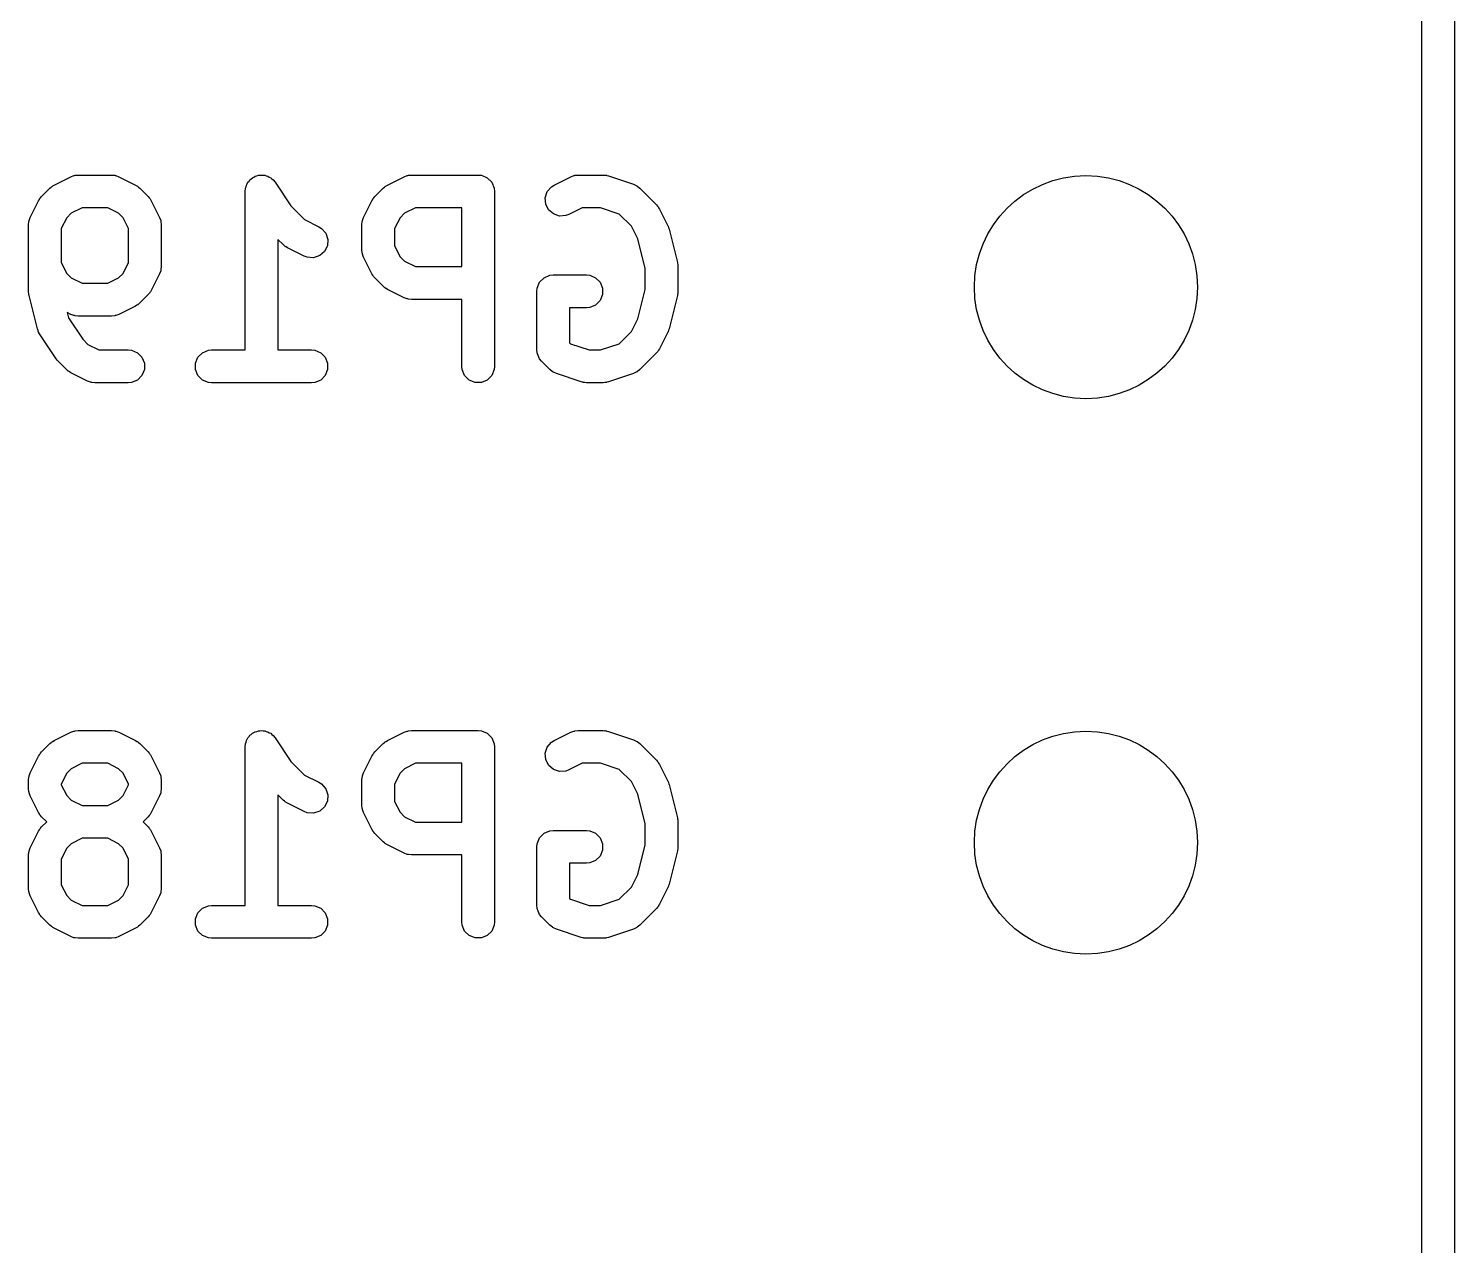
# Model space of a CAD drawing. Extents: x 101 to 222, y -128 to -44.
# Drawn here: x 213.45 to 219.97, y -94.18 to -88.61 of the extents above; entities that cross this region are included whole.
import ezdxf

# ---------------------------------------------------------------- set-up
doc = ezdxf.new("R2010")
doc.units = 0
doc.layers.add('BLACK', color=7, linetype='CONTINUOUS')

msp = doc.modelspace()

# ---------------------------------------------------------------- linework, layer by layer
at = {"layer": 'BLACK', "linetype": 'CONTINUOUS'}
for p, q in [((219.96625, -50.32375), (219.96625, -101.32375)), ((219.81625, -101.24875), (219.81625, -53.06575)), ((213.564375, -89.327058), (213.640566, -89.288963)), ((213.640566, -89.288963), (213.654298, -89.283708)), ((213.654298, -89.283708), (213.656985, -89.283517)), ((213.656985, -89.283517), (213.659475, -89.282486)), ((213.659475, -89.282486), (213.674107, -89.281045)), ((213.674107, -89.281045), (213.826488, -89.281045)), ((213.826488, -89.281045), (213.84112, -89.282486)), ((213.84112, -89.282486), (213.843609, -89.283517)), ((213.843609, -89.283517), (213.846297, -89.283708)), ((213.846297, -89.283708), (213.860029, -89.288963)), ((213.860029, -89.288963), (213.936219, -89.327058)), ((214.447029, -89.321166), (214.449842, -89.314377)), ((214.449842, -89.314377), (214.455092, -89.309126)), ((214.455092, -89.309126), (214.459224, -89.302957)), ((214.459224, -89.302957), (214.465338, -89.29888)), ((214.465338, -89.29888), (214.470534, -89.293685)), ((214.470534, -89.293685), (214.477394, -89.290843)), ((214.477394, -89.290843), (214.483573, -89.286724)), ((214.483573, -89.286724), (214.490781, -89.285297)), ((214.490781, -89.285297), (214.49757, -89.282486)), ((214.49757, -89.282486), (214.504996, -89.282486)), ((214.504996, -89.282486), (214.51228, -89.281045)), ((214.51228, -89.281045), (214.519485, -89.282486)), ((214.519485, -89.282486), (214.526834, -89.282486)), ((214.526834, -89.282486), (214.533694, -89.285327)), ((214.533694, -89.285327), (214.540975, -89.286784)), ((214.540975, -89.286784), (214.54708, -89.290872)), ((214.54708, -89.290872), (214.55387, -89.293685)), ((214.55387, -89.293685), (214.55912, -89.298935)), ((214.55912, -89.298935), (214.56529, -89.303067)), ((214.56529, -89.303067), (214.57451, -89.314325)), ((214.57451, -89.314325), (214.574562, -89.314377)), ((214.574562, -89.314377), (214.574571, -89.314399)), ((214.574571, -89.314399), (214.574606, -89.314442)), ((214.574606, -89.314442), (214.646678, -89.42255)), ((215.088185, -89.327058), (215.164375, -89.288963)), ((215.164375, -89.288963), (215.178107, -89.283708)), ((215.178107, -89.283708), (215.180794, -89.283517)), ((215.180794, -89.283517), (215.183284, -89.282486)), ((215.183284, -89.282486), (215.197916, -89.281045)), ((215.197916, -89.281045), (215.502678, -89.281045)), ((215.502678, -89.281045), (215.51731, -89.282486)), ((215.51731, -89.282486), (215.544346, -89.293685)), ((215.544346, -89.293685), (215.565038, -89.314377)), ((215.565038, -89.314377), (215.576237, -89.341413)), ((215.85009, -89.327058), (215.92628, -89.288963)), ((215.92628, -89.288963), (215.940012, -89.283708)), ((215.940012, -89.283708), (215.942699, -89.283517)), ((215.942699, -89.283517), (215.945189, -89.282486)), ((215.945189, -89.282486), (215.959821, -89.281045)), ((215.959821, -89.281045), (216.074107, -89.281045)), ((216.074107, -89.281045), (216.081512, -89.281774)), ((216.081512, -89.281774), (216.083487, -89.281634)), ((216.083487, -89.281634), (216.086084, -89.282224)), ((216.086084, -89.282224), (216.088739, -89.282486)), ((216.088739, -89.282486), (216.09057, -89.283244)), ((216.09057, -89.283244), (216.097824, -89.284894)), ((216.097824, -89.284894), (216.21211, -89.322989)), ((213.502069, -89.384951), (213.506788, -89.379202)), ((213.506788, -89.379202), (213.544883, -89.341107)), ((213.544883, -89.341107), (213.550632, -89.336388)), ((213.550632, -89.336388), (213.551932, -89.33489)), ((213.551932, -89.33489), (213.554191, -89.333468)), ((213.554191, -89.333468), (213.556248, -89.33178)), ((213.556248, -89.33178), (213.558075, -89.331022)), ((213.558075, -89.331022), (213.564375, -89.327058)), ((213.936219, -89.327058), (213.942518, -89.331022)), ((213.942518, -89.331022), (213.944346, -89.33178)), ((213.944346, -89.33178), (213.946402, -89.333468)), ((213.946402, -89.333468), (213.948662, -89.33489)), ((213.948662, -89.33489), (213.949961, -89.336388)), ((213.949961, -89.336388), (213.955711, -89.341107)), ((213.955711, -89.341107), (213.993806, -89.379202)), ((213.993806, -89.379202), (213.998526, -89.384954)), ((214.437202, -89.355967), (214.437217, -89.355891)), ((214.437207, -89.355992), (214.437202, -89.355967)), ((214.437202, -89.356045), (214.437207, -89.355992)), ((214.437202, -90.081045), (214.437202, -89.356045)), ((214.437217, -89.355891), (214.438643, -89.341413)), ((214.438643, -89.341413), (214.441484, -89.334552)), ((214.441484, -89.334552), (214.442941, -89.327272)), ((214.442941, -89.327272), (214.447029, -89.321166)), ((215.025877, -89.384954), (215.030598, -89.379202)), ((215.030598, -89.379202), (215.068693, -89.341107)), ((215.068693, -89.341107), (215.074442, -89.336388)), ((215.074442, -89.336388), (215.075742, -89.33489)), ((215.075742, -89.33489), (215.078001, -89.333468)), ((215.078001, -89.333468), (215.080058, -89.33178)), ((215.080058, -89.33178), (215.081885, -89.331022)), ((215.081885, -89.331022), (215.088185, -89.327058)), ((215.576237, -89.341413), (215.577678, -89.356045)), ((215.577678, -89.356045), (215.577678, -90.156045)), ((215.80922, -89.384759), (215.818474, -89.356998)), ((215.818474, -89.356998), (215.837647, -89.33489)), ((215.837647, -89.33489), (215.85009, -89.327058)), ((216.21211, -89.322989), (216.225535, -89.328983)), ((216.225535, -89.328983), (216.22757, -89.330748)), ((216.22757, -89.330748), (216.230061, -89.33178)), ((216.230061, -89.33178), (216.241426, -89.341107)), ((216.241426, -89.341107), (216.317616, -89.417297)), ((213.454644, -89.474885), (213.492739, -89.398694)), ((213.492739, -89.398694), (213.496703, -89.392394)), ((213.496703, -89.392394), (213.497461, -89.390567)), ((213.497461, -89.390567), (213.499149, -89.38851)), ((213.499149, -89.38851), (213.500571, -89.386251)), ((213.500571, -89.386251), (213.502069, -89.384951)), ((213.691812, -89.431045), (213.642342, -89.455779)), ((213.808783, -89.431045), (213.691812, -89.431045)), ((213.858251, -89.455779), (213.808783, -89.431045)), ((213.998526, -89.384954), (214.000022, -89.386251)), ((214.000022, -89.386251), (214.001441, -89.388505)), ((214.001441, -89.388505), (214.003133, -89.390567)), ((214.003133, -89.390567), (214.003891, -89.392397)), ((214.003891, -89.392397), (214.007855, -89.398694)), ((214.007855, -89.398694), (214.045951, -89.474884)), ((214.646678, -89.42255), (214.70901, -89.484881)), ((214.978453, -89.474885), (215.016549, -89.398694)), ((215.016549, -89.398694), (215.020512, -89.392397)), ((215.020512, -89.392397), (215.021271, -89.390567)), ((215.021271, -89.390567), (215.022962, -89.388505)), ((215.022962, -89.388505), (215.024382, -89.386251)), ((215.024382, -89.386251), (215.025877, -89.384954)), ((215.215621, -89.431045), (215.166153, -89.455779)), ((215.427678, -89.431045), (215.215621, -89.431045)), ((215.427678, -89.700092), (215.427678, -89.431045)), ((215.811294, -89.413949), (215.80922, -89.384759)), ((215.824381, -89.440124), (215.811294, -89.413949)), ((215.846489, -89.459297), (215.824381, -89.440124)), ((215.977526, -89.431045), (215.917172, -89.461222)), ((216.061937, -89.431045), (215.977526, -89.431045)), ((216.147879, -89.459692), (216.061937, -89.431045)), ((216.317616, -89.417297), (216.322336, -89.423047)), ((216.322336, -89.423047), (216.323833, -89.424346)), ((216.323833, -89.424346), (216.325252, -89.4266)), ((216.325252, -89.4266), (216.326944, -89.428662)), ((216.326944, -89.428662), (216.327702, -89.430494)), ((216.327702, -89.430494), (216.331665, -89.436789)), ((216.331665, -89.436789), (216.36976, -89.51298)), ((213.446726, -89.508426), (213.448167, -89.493794)), ((213.446726, -89.813188), (213.446726, -89.508426)), ((213.448167, -89.493794), (213.449198, -89.491304)), ((213.449198, -89.491304), (213.449389, -89.488617)), ((213.449389, -89.488617), (213.454644, -89.474885)), ((213.62146, -89.476661), (213.596726, -89.52613)), ((213.642342, -89.455779), (213.62146, -89.476661)), ((213.879134, -89.476662), (213.858251, -89.455779)), ((213.903869, -89.526131), (213.879134, -89.476662)), ((214.045951, -89.474884), (214.051206, -89.488616)), ((214.051206, -89.488616), (214.051397, -89.491305)), ((214.051397, -89.491305), (214.052428, -89.493794)), ((214.052428, -89.493794), (214.053869, -89.508426)), ((214.053869, -89.508426), (214.053869, -89.698902)), ((214.70901, -89.484881), (214.774315, -89.517534)), ((214.970535, -89.508426), (214.971976, -89.493794)), ((214.970535, -89.622711), (214.970535, -89.508426)), ((214.971976, -89.493794), (214.973006, -89.491305)), ((214.973006, -89.491305), (214.973198, -89.488616)), ((214.973198, -89.488616), (214.978453, -89.474885)), ((215.14527, -89.476661), (215.120535, -89.526131)), ((215.166153, -89.455779), (215.14527, -89.476661)), ((215.87425, -89.468551), (215.846489, -89.459297)), ((215.90344, -89.466477), (215.87425, -89.468551)), ((215.917172, -89.461222), (215.90344, -89.466477)), ((216.202943, -89.514756), (216.147879, -89.459692)), ((216.36976, -89.51298), (216.370169, -89.514049)), ((213.596726, -89.52613), (213.596726, -89.681197)), ((213.903869, -89.681196), (213.903869, -89.526131)), ((214.61155, -89.599554), (214.587202, -89.575205)), ((214.587202, -89.575205), (214.587202, -90.081045)), ((214.774315, -89.517534), (214.786758, -89.525366)), ((214.786758, -89.525366), (214.805931, -89.547474)), ((214.805931, -89.547474), (214.815185, -89.575235)), ((214.815185, -89.575235), (214.813111, -89.604425)), ((215.120535, -89.526131), (215.120535, -89.605005)), ((216.231913, -89.572695), (216.202943, -89.514756)), ((216.265774, -89.708137), (216.231913, -89.572695)), ((216.370169, -89.514049), (216.370492, -89.514485)), ((216.370492, -89.514485), (216.37269, -89.520636)), ((216.37269, -89.520636), (216.375015, -89.526712)), ((216.375015, -89.526712), (216.375053, -89.52725)), ((216.375053, -89.52725), (216.375439, -89.52833)), ((216.375439, -89.52833), (216.413535, -89.680712)), ((214.617299, -89.604272), (214.61155, -89.599554)), ((214.618599, -89.605771), (214.617299, -89.604272)), ((214.620858, -89.607192), (214.618599, -89.605771)), ((214.622915, -89.608881), (214.620858, -89.607192)), ((214.624742, -89.609638), (214.622915, -89.608881)), ((214.631042, -89.613603), (214.624742, -89.609638)), ((214.707233, -89.651698), (214.631042, -89.613603)), ((214.800024, -89.6306), (214.777916, -89.649773)), ((214.813111, -89.604425), (214.800024, -89.6306)), ((214.971976, -89.637343), (214.970535, -89.622711)), ((214.973006, -89.639831), (214.971976, -89.637343)), ((214.973198, -89.642521), (214.973006, -89.639831)), ((214.978453, -89.656252), (214.973198, -89.642521)), ((215.120535, -89.605005), (215.14527, -89.654475)), ((213.596726, -89.681197), (213.62146, -89.730665)), ((213.879133, -89.730666), (213.903869, -89.681196)), ((214.053869, -89.698902), (214.052428, -89.713534)), ((214.720965, -89.656953), (214.707233, -89.651698)), ((214.750155, -89.659027), (214.720965, -89.656953)), ((214.777916, -89.649773), (214.750155, -89.659027)), ((215.016549, -89.732443), (214.978453, -89.656252)), ((215.14527, -89.654475), (215.166153, -89.675358)), ((215.166153, -89.675358), (215.215621, -89.700092)), ((215.215621, -89.700092), (215.427678, -89.700092)), ((216.265774, -89.803952), (216.265774, -89.708137)), ((216.413535, -89.680712), (216.41391, -89.683248)), ((216.41391, -89.683248), (216.414333, -89.68427)), ((216.414333, -89.68427), (216.414875, -89.689782)), ((216.414875, -89.689782), (216.415685, -89.695256)), ((216.415685, -89.695256), (216.415522, -89.696348)), ((216.415522, -89.696348), (216.415774, -89.698902)), ((216.415774, -89.698902), (216.415774, -89.813188)), ((213.62146, -89.730665), (213.642343, -89.751549)), ((213.642343, -89.751549), (213.691812, -89.776283)), ((213.808783, -89.776283), (213.85825, -89.751549)), ((213.85825, -89.751549), (213.879133, -89.730666)), ((214.04595, -89.732444), (214.007855, -89.808634)), ((214.051205, -89.718712), (214.04595, -89.732444)), ((214.051395, -89.716025), (214.051205, -89.718712)), ((214.052428, -89.713534), (214.051395, -89.716025)), ((215.020512, -89.738739), (215.016549, -89.732443)), ((215.021271, -89.74057), (215.020512, -89.738739)), ((215.022962, -89.742631), (215.021271, -89.74057)), ((215.024382, -89.744886), (215.022962, -89.742631)), ((215.025877, -89.746182), (215.024382, -89.744886)), ((215.030598, -89.751935), (215.025877, -89.746182)), ((215.068693, -89.79003), (215.030598, -89.751935)), ((215.771976, -89.798556), (215.783175, -89.77152)), ((215.783175, -89.77152), (215.803867, -89.750828)), ((215.803867, -89.750828), (215.830903, -89.739629)), ((215.830903, -89.739629), (215.845535, -89.738188)), ((215.845535, -89.738188), (215.997916, -89.738188)), ((215.997916, -89.738188), (216.012548, -89.739629)), ((216.012548, -89.739629), (216.039584, -89.750828)), ((216.039584, -89.750828), (216.060276, -89.77152)), ((216.060276, -89.77152), (216.071475, -89.798556)), ((213.446977, -89.815741), (213.446726, -89.813188)), ((213.446815, -89.816833), (213.446977, -89.815741)), ((213.447623, -89.822305), (213.446815, -89.816833)), ((213.448167, -89.82782), (213.447623, -89.822305)), ((213.44859, -89.828841), (213.448167, -89.82782)), ((213.448965, -89.831378), (213.44859, -89.828841)), ((213.48706, -89.983759), (213.448965, -89.831378)), ((213.691812, -89.776283), (213.808783, -89.776283)), ((213.993807, -89.828124), (213.955712, -89.86622)), ((213.998527, -89.822372), (213.993807, -89.828124)), ((214.000022, -89.821076), (213.998527, -89.822372)), ((214.001441, -89.818821), (214.000022, -89.821076)), ((214.003134, -89.816759), (214.001441, -89.818821)), ((214.003892, -89.814928), (214.003134, -89.816759)), ((214.007855, -89.808634), (214.003892, -89.814928)), ((215.074442, -89.794748), (215.068693, -89.79003)), ((215.075742, -89.796247), (215.074442, -89.794748)), ((215.078001, -89.797668), (215.075742, -89.796247)), ((215.080058, -89.799357), (215.078001, -89.797668)), ((215.081885, -89.800114), (215.080058, -89.799357)), ((215.088185, -89.804079), (215.081885, -89.800114)), ((215.164375, -89.842174), (215.088185, -89.804079)), ((215.770535, -89.813188), (215.771976, -89.798556)), ((215.770535, -90.079854), (215.770535, -89.813188)), ((216.071475, -89.82782), (216.060276, -89.854856)), ((216.071475, -89.798556), (216.071475, -89.82782)), ((216.231913, -89.939393), (216.265774, -89.803952)), ((216.413535, -89.831378), (216.375439, -89.98376)), ((216.41391, -89.828841), (216.413535, -89.831378)), ((216.414333, -89.82782), (216.41391, -89.828841)), ((216.414875, -89.822307), (216.414333, -89.82782)), ((216.415685, -89.816834), (216.414875, -89.822307)), ((216.415774, -89.813188), (216.415522, -89.815741)), ((216.415522, -89.815741), (216.415685, -89.816834)), ((213.936219, -89.88027), (213.860029, -89.918365)), ((213.942518, -89.876305), (213.936219, -89.88027)), ((213.944346, -89.875548), (213.942518, -89.876305)), ((213.946402, -89.87386), (213.944346, -89.875548)), ((213.948662, -89.872438), (213.946402, -89.87386)), ((213.949962, -89.870938), (213.948662, -89.872438)), ((213.955712, -89.86622), (213.949962, -89.870938)), ((215.178107, -89.847429), (215.164375, -89.842174)), ((215.180794, -89.847619), (215.178107, -89.847429)), ((215.183284, -89.848651), (215.180794, -89.847619)), ((215.197916, -89.850092), (215.183284, -89.848651)), ((215.427678, -89.850092), (215.197916, -89.850092)), ((215.427678, -90.156045), (215.427678, -89.850092)), ((215.997916, -89.888188), (215.920535, -89.888188)), ((215.920535, -89.888188), (215.920535, -90.048788)), ((216.012548, -89.886747), (215.997916, -89.888188)), ((216.039584, -89.875548), (216.012548, -89.886747)), ((216.060276, -89.854856), (216.039584, -89.875548)), ((213.640566, -89.918365), (213.623151, -89.909658)), ((213.623151, -89.909658), (213.629431, -89.934775)), ((213.629431, -89.934775), (213.694297, -90.032074)), ((213.654298, -89.92362), (213.640566, -89.918365)), ((213.656985, -89.92381), (213.654298, -89.92362)), ((213.659475, -89.924842), (213.656985, -89.92381)), ((213.674107, -89.926283), (213.659475, -89.924842)), ((213.826488, -89.926283), (213.674107, -89.926283)), ((213.84112, -89.924842), (213.826488, -89.926283)), ((213.843609, -89.92381), (213.84112, -89.924842)), ((213.846297, -89.92362), (213.843609, -89.92381)), ((213.860029, -89.918365), (213.846297, -89.92362)), ((216.202943, -89.997332), (216.231913, -89.939393)), ((213.49014, -89.992381), (213.48706, -89.983759)), ((213.4905, -89.994198), (213.49014, -89.992381)), ((213.491378, -89.995845), (213.4905, -89.994198)), ((213.492007, -89.997605), (213.491378, -89.995845)), ((213.49311, -89.999093), (213.492007, -89.997605)), ((213.497417, -90.007172), (213.49311, -89.999093)), ((213.573607, -90.121456), (213.497417, -90.007172)), ((213.694297, -90.032074), (213.718534, -90.056311)), ((216.147878, -90.052398), (216.202943, -89.997332)), ((216.36976, -89.99911), (216.331665, -90.0753)), ((216.370169, -89.99804), (216.36976, -89.99911)), ((216.370492, -89.997605), (216.370169, -89.99804)), ((216.37269, -89.991453), (216.370492, -89.997605)), ((216.375015, -89.985378), (216.37269, -89.991453)), ((216.375053, -89.984839), (216.375015, -89.985378)), ((216.375439, -89.98376), (216.375053, -89.984839)), ((213.718534, -90.056311), (213.768002, -90.081045)), ((213.768002, -90.081045), (213.902678, -90.081045)), ((213.902678, -90.081045), (213.91731, -90.082486)), ((213.91731, -90.082486), (213.944346, -90.093685)), ((213.944346, -90.093685), (213.965038, -90.114377)), ((214.221271, -90.114377), (214.241963, -90.093685)), ((214.241963, -90.093685), (214.268999, -90.082486)), ((214.268999, -90.082486), (214.283631, -90.081045)), ((214.283631, -90.081045), (214.437202, -90.081045)), ((214.587202, -90.081045), (214.740774, -90.081045)), ((214.740774, -90.081045), (214.755406, -90.082486)), ((214.755406, -90.082486), (214.782442, -90.093685)), ((214.782442, -90.093685), (214.803134, -90.114377)), ((215.771976, -90.094486), (215.770535, -90.079854)), ((215.77349, -90.098141), (215.771976, -90.094486)), ((215.783175, -90.121522), (215.77349, -90.098141)), ((215.920535, -90.048788), (215.924145, -90.052398)), ((215.924145, -90.052398), (216.010086, -90.081045)), ((216.010086, -90.081045), (216.061937, -90.081045)), ((216.061937, -90.081045), (216.147878, -90.052398)), ((216.317617, -90.094791), (216.241426, -90.170983)), ((216.322334, -90.089042), (216.317617, -90.094791)), ((216.323833, -90.087743), (216.322334, -90.089042)), ((216.325254, -90.085484), (216.323833, -90.087743)), ((216.326944, -90.083426), (216.325254, -90.085484)), ((216.327701, -90.081596), (216.326944, -90.083426)), ((216.331665, -90.0753), (216.327701, -90.081596)), ((213.57364, -90.121497), (213.573607, -90.121456)), ((213.573651, -90.121522), (213.57364, -90.121497)), ((213.578292, -90.127178), (213.573651, -90.121522)), ((213.582922, -90.132831), (213.578292, -90.127178)), ((213.582944, -90.132845), (213.582922, -90.132831)), ((213.582978, -90.132887), (213.582944, -90.132845)), ((213.621074, -90.170983), (213.582978, -90.132887)), ((213.965038, -90.114377), (213.976237, -90.141413)), ((213.976237, -90.141413), (213.976237, -90.170677)), ((214.210072, -90.141413), (214.221271, -90.114377)), ((214.210072, -90.170677), (214.210072, -90.141413)), ((214.803134, -90.114377), (214.814333, -90.141413)), ((214.814333, -90.141413), (214.814333, -90.170677)), ((215.429119, -90.170677), (215.427678, -90.156045)), ((215.577678, -90.156045), (215.576237, -90.170677)), ((215.792502, -90.132887), (215.783175, -90.121522)), ((215.830598, -90.170983), (215.792502, -90.132887)), ((213.626824, -90.175703), (213.621074, -90.170983)), ((213.628123, -90.1772), (213.626824, -90.175703)), ((213.630377, -90.178619), (213.628123, -90.1772)), ((213.632439, -90.180311), (213.630377, -90.178619)), ((213.634271, -90.181069), (213.632439, -90.180311)), ((213.640566, -90.185032), (213.634271, -90.181069)), ((213.716756, -90.223127), (213.640566, -90.185032)), ((213.730488, -90.228382), (213.716756, -90.223127)), ((213.733175, -90.228572), (213.730488, -90.228382)), ((213.735665, -90.229604), (213.733175, -90.228572)), ((213.750297, -90.231045), (213.735665, -90.229604)), ((213.91731, -90.229604), (213.902678, -90.231045)), ((213.944346, -90.218405), (213.91731, -90.229604)), ((213.965038, -90.197713), (213.944346, -90.218405)), ((213.976237, -90.170677), (213.965038, -90.197713)), ((214.221271, -90.197713), (214.210072, -90.170677)), ((214.241963, -90.218405), (214.221271, -90.197713)), ((214.268999, -90.229604), (214.241963, -90.218405)), ((214.283631, -90.231045), (214.268999, -90.229604)), ((214.755406, -90.229604), (214.740774, -90.231045)), ((214.782442, -90.218405), (214.755406, -90.229604)), ((214.803134, -90.197713), (214.782442, -90.218405)), ((214.814333, -90.170677), (214.803134, -90.197713)), ((215.440318, -90.197713), (215.429119, -90.170677)), ((215.46101, -90.218405), (215.440318, -90.197713)), ((215.488046, -90.229604), (215.46101, -90.218405)), ((215.51731, -90.229604), (215.488046, -90.229604)), ((215.544346, -90.218405), (215.51731, -90.229604)), ((215.565038, -90.197713), (215.544346, -90.218405)), ((215.576237, -90.170677), (215.565038, -90.197713)), ((215.841963, -90.180311), (215.830598, -90.170983)), ((215.844453, -90.181342), (215.841963, -90.180311)), ((215.846488, -90.183107), (215.844453, -90.181342)), ((215.859914, -90.189101), (215.846488, -90.183107)), ((215.974199, -90.227196), (215.859914, -90.189101)), ((215.981452, -90.228845), (215.974199, -90.227196)), ((215.983284, -90.229604), (215.981452, -90.228845)), ((215.985938, -90.229865), (215.983284, -90.229604)), ((215.988536, -90.230456), (215.985938, -90.229865)), ((216.086084, -90.229865), (216.083487, -90.230456)), ((216.088739, -90.229604), (216.086084, -90.229865)), ((216.09057, -90.228845), (216.088739, -90.229604)), ((216.097824, -90.227196), (216.09057, -90.228845)), ((216.21211, -90.189101), (216.097824, -90.227196)), ((216.225535, -90.183107), (216.21211, -90.189101)), ((216.22757, -90.181341), (216.225535, -90.183107)), ((216.230061, -90.18031), (216.22757, -90.181341)), ((216.241426, -90.170983), (216.230061, -90.18031)), ((213.902678, -90.231045), (213.750297, -90.231045)), ((214.740774, -90.231045), (214.283631, -90.231045)), ((215.99051, -90.230315), (215.988536, -90.230456)), ((215.997916, -90.231045), (215.99051, -90.230315)), ((216.074107, -90.231045), (215.997916, -90.231045)), ((216.081512, -90.230315), (216.074107, -90.231045)), ((216.083487, -90.230456), (216.081512, -90.230315)), ((213.564375, -91.867058), (213.640566, -91.828963)), ((213.640566, -91.828963), (213.654298, -91.823708)), ((213.654298, -91.823708), (213.656985, -91.823517)), ((213.656985, -91.823517), (213.659475, -91.822486)), ((213.659475, -91.822486), (213.674107, -91.821045)), ((213.674107, -91.821045), (213.826488, -91.821045)), ((213.826488, -91.821045), (213.84112, -91.822486)), ((213.84112, -91.822486), (213.843609, -91.823517)), ((213.843609, -91.823517), (213.846297, -91.823708)), ((213.846297, -91.823708), (213.860029, -91.828963)), ((213.860029, -91.828963), (213.936219, -91.867058)), ((214.447029, -91.861166), (214.449842, -91.854377)), ((214.449842, -91.854377), (214.455092, -91.849126)), ((214.455092, -91.849126), (214.459224, -91.842957)), ((214.459224, -91.842957), (214.465338, -91.83888)), ((214.465338, -91.83888), (214.470534, -91.833685)), ((214.470534, -91.833685), (214.477394, -91.830843)), ((214.477394, -91.830843), (214.483573, -91.826724)), ((214.483573, -91.826724), (214.490781, -91.825297)), ((214.490781, -91.825297), (214.49757, -91.822486)), ((214.49757, -91.822486), (214.504996, -91.822486)), ((214.504996, -91.822486), (214.51228, -91.821045)), ((214.51228, -91.821045), (214.519485, -91.822486)), ((214.519485, -91.822486), (214.526834, -91.822486)), ((214.526834, -91.822486), (214.533694, -91.825327)), ((214.533694, -91.825327), (214.540975, -91.826784)), ((214.540975, -91.826784), (214.54708, -91.830872)), ((214.54708, -91.830872), (214.55387, -91.833685)), ((214.55387, -91.833685), (214.55912, -91.838935)), ((214.55912, -91.838935), (214.56529, -91.843067)), ((214.56529, -91.843067), (214.57451, -91.854325)), ((214.57451, -91.854325), (214.574562, -91.854377)), ((214.574562, -91.854377), (214.574571, -91.854399)), ((214.574571, -91.854399), (214.574606, -91.854442)), ((214.574606, -91.854442), (214.646678, -91.96255)), ((215.088185, -91.867058), (215.164375, -91.828963)), ((215.164375, -91.828963), (215.178107, -91.823708)), ((215.178107, -91.823708), (215.180794, -91.823517)), ((215.180794, -91.823517), (215.183284, -91.822486)), ((215.183284, -91.822486), (215.197916, -91.821045)), ((215.197916, -91.821045), (215.502678, -91.821045)), ((215.502678, -91.821045), (215.51731, -91.822486)), ((215.51731, -91.822486), (215.544346, -91.833685)), ((215.544346, -91.833685), (215.565038, -91.854377)), ((215.565038, -91.854377), (215.576237, -91.881413)), ((215.85009, -91.867058), (215.92628, -91.828963)), ((215.92628, -91.828963), (215.940012, -91.823708)), ((215.940012, -91.823708), (215.942699, -91.823517)), ((215.942699, -91.823517), (215.945189, -91.822486)), ((215.945189, -91.822486), (215.959821, -91.821045)), ((215.959821, -91.821045), (216.074107, -91.821045)), ((216.074107, -91.821045), (216.081512, -91.821774)), ((216.081512, -91.821774), (216.083487, -91.821634)), ((216.083487, -91.821634), (216.086084, -91.822224)), ((216.086084, -91.822224), (216.088739, -91.822486)), ((216.088739, -91.822486), (216.09057, -91.823244)), ((216.09057, -91.823244), (216.097824, -91.824894)), ((216.097824, -91.824894), (216.21211, -91.862989)), ((213.500571, -91.926251), (213.502069, -91.924951)), ((213.502069, -91.924951), (213.506788, -91.919202)), ((213.506788, -91.919202), (213.544883, -91.881107)), ((213.544883, -91.881107), (213.550632, -91.876388)), ((213.550632, -91.876388), (213.551932, -91.87489)), ((213.551932, -91.87489), (213.554191, -91.873468)), ((213.554191, -91.873468), (213.556248, -91.87178)), ((213.556248, -91.87178), (213.558075, -91.871022)), ((213.558075, -91.871022), (213.564375, -91.867058)), ((213.936219, -91.867058), (213.942518, -91.871022)), ((213.942518, -91.871022), (213.944346, -91.87178)), ((213.944346, -91.87178), (213.946402, -91.873468)), ((213.946402, -91.873468), (213.948662, -91.87489)), ((213.948662, -91.87489), (213.949961, -91.876388)), ((213.949961, -91.876388), (213.955711, -91.881107)), ((213.955711, -91.881107), (213.993806, -91.919202)), ((213.993806, -91.919202), (213.998526, -91.924954)), ((213.998526, -91.924954), (214.000022, -91.926251)), ((214.437202, -91.895967), (214.437217, -91.895891)), ((214.437207, -91.895992), (214.437202, -91.895967)), ((214.437202, -91.896045), (214.437207, -91.895992)), ((214.437202, -92.621045), (214.437202, -91.896045)), ((214.437217, -91.895891), (214.438643, -91.881413)), ((214.438643, -91.881413), (214.441484, -91.874552)), ((214.441484, -91.874552), (214.442941, -91.867272)), ((214.442941, -91.867272), (214.447029, -91.861166)), ((215.024382, -91.926251), (215.025877, -91.924954)), ((215.025877, -91.924954), (215.030598, -91.919202)), ((215.030598, -91.919202), (215.068693, -91.881107)), ((215.068693, -91.881107), (215.074442, -91.876388)), ((215.074442, -91.876388), (215.075742, -91.87489)), ((215.075742, -91.87489), (215.078001, -91.873468)), ((215.078001, -91.873468), (215.080058, -91.87178)), ((215.080058, -91.87178), (215.081885, -91.871022)), ((215.081885, -91.871022), (215.088185, -91.867058)), ((215.576237, -91.881413), (215.577678, -91.896045)), ((215.577678, -91.896045), (215.577678, -92.696045)), ((215.80922, -91.924759), (215.818474, -91.896998)), ((215.811294, -91.953949), (215.80922, -91.924759)), ((215.818474, -91.896998), (215.837647, -91.87489)), ((215.837647, -91.87489), (215.85009, -91.867058)), ((216.21211, -91.862989), (216.225535, -91.868983)), ((216.225535, -91.868983), (216.22757, -91.870748)), ((216.22757, -91.870748), (216.230061, -91.87178)), ((216.230061, -91.87178), (216.241426, -91.881107)), ((216.241426, -91.881107), (216.317616, -91.957297)), ((213.454644, -92.014885), (213.492739, -91.938694)), ((213.492739, -91.938694), (213.496703, -91.932394)), ((213.496703, -91.932394), (213.497461, -91.930567)), ((213.497461, -91.930567), (213.499149, -91.92851)), ((213.499149, -91.92851), (213.500571, -91.926251)), ((213.691812, -91.971045), (213.642342, -91.995779)), ((213.808783, -91.971045), (213.691812, -91.971045)), ((213.858251, -91.995779), (213.808783, -91.971045)), ((214.000022, -91.926251), (214.001441, -91.928505)), ((214.001441, -91.928505), (214.003133, -91.930567)), ((214.003133, -91.930567), (214.003891, -91.932397)), ((214.003891, -91.932397), (214.007855, -91.938694)), ((214.007855, -91.938694), (214.045951, -92.014884)), ((214.646678, -91.96255), (214.70901, -92.024881)), ((214.978453, -92.014885), (215.016549, -91.938694)), ((215.016549, -91.938694), (215.020512, -91.932397)), ((215.020512, -91.932397), (215.021271, -91.930567)), ((215.021271, -91.930567), (215.022962, -91.928505)), ((215.022962, -91.928505), (215.024382, -91.926251)), ((215.215621, -91.971045), (215.166153, -91.995779)), ((215.427678, -91.971045), (215.215621, -91.971045)), ((215.427678, -92.240092), (215.427678, -91.971045)), ((215.824381, -91.980124), (215.811294, -91.953949)), ((215.846489, -91.999297), (215.824381, -91.980124)), ((215.977526, -91.971045), (215.917172, -92.001222)), ((216.061937, -91.971045), (215.977526, -91.971045)), ((216.147879, -91.999692), (216.061937, -91.971045)), ((216.317616, -91.957297), (216.322336, -91.963047)), ((216.322336, -91.963047), (216.323833, -91.964346)), ((216.323833, -91.964346), (216.325252, -91.9666)), ((216.325252, -91.9666), (216.326944, -91.968662)), ((216.326944, -91.968662), (216.327702, -91.970494)), ((216.327702, -91.970494), (216.331665, -91.976789)), ((216.331665, -91.976789), (216.36976, -92.05298)), ((213.446726, -92.048426), (213.448167, -92.033794)), ((213.446726, -92.086521), (213.446726, -92.048426)), ((213.448167, -92.033794), (213.449198, -92.031304)), ((213.449198, -92.031304), (213.449389, -92.028617)), ((213.449389, -92.028617), (213.454644, -92.014885)), ((213.62146, -92.016661), (213.596726, -92.06613)), ((213.642342, -91.995779), (213.62146, -92.016661)), ((213.879134, -92.016662), (213.858251, -91.995779)), ((213.903869, -92.066131), (213.879134, -92.016662)), ((214.045951, -92.014884), (214.051206, -92.028616)), ((214.051206, -92.028616), (214.051397, -92.031305)), ((214.051397, -92.031305), (214.052428, -92.033794)), ((214.052428, -92.033794), (214.053869, -92.048426)), ((214.053869, -92.048426), (214.053869, -92.086521)), ((214.70901, -92.024881), (214.774315, -92.057534)), ((214.970535, -92.048426), (214.971976, -92.033794)), ((214.970535, -92.162711), (214.970535, -92.048426)), ((214.971976, -92.033794), (214.973006, -92.031305)), ((214.973006, -92.031305), (214.973198, -92.028616)), ((214.973198, -92.028616), (214.978453, -92.014885)), ((215.14527, -92.016661), (215.120535, -92.066131)), ((215.166153, -91.995779), (215.14527, -92.016661)), ((215.87425, -92.008551), (215.846489, -91.999297)), ((215.90344, -92.006477), (215.87425, -92.008551)), ((215.917172, -92.001222), (215.90344, -92.006477)), ((216.202943, -92.054756), (216.147879, -91.999692)), ((216.231913, -92.112695), (216.202943, -92.054756)), ((216.36976, -92.05298), (216.370169, -92.054049)), ((216.370169, -92.054049), (216.370492, -92.054485)), ((216.370492, -92.054485), (216.37269, -92.060636)), ((213.448167, -92.101153), (213.446726, -92.086521)), ((213.449198, -92.103642), (213.448167, -92.101153)), ((213.449389, -92.10633), (213.449198, -92.103642)), ((213.454644, -92.120062), (213.449389, -92.10633)), ((213.492739, -92.196252), (213.454644, -92.120062)), ((213.596726, -92.06613), (213.596726, -92.068816)), ((213.596726, -92.068816), (213.62146, -92.118284)), ((213.62146, -92.118284), (213.642343, -92.139168)), ((213.85825, -92.139168), (213.879133, -92.118285)), ((213.879133, -92.118285), (213.903869, -92.068815)), ((213.903869, -92.068815), (213.903869, -92.066131)), ((214.04595, -92.120063), (214.007855, -92.196253)), ((214.051205, -92.106331), (214.04595, -92.120063)), ((214.051395, -92.103644), (214.051205, -92.106331)), ((214.052428, -92.101153), (214.051395, -92.103644)), ((214.053869, -92.086521), (214.052428, -92.101153)), ((214.61155, -92.139554), (214.587202, -92.115205)), ((214.587202, -92.115205), (214.587202, -92.621045)), ((214.774315, -92.057534), (214.786758, -92.065366)), ((214.786758, -92.065366), (214.805931, -92.087474)), ((214.805931, -92.087474), (214.815185, -92.115235)), ((214.815185, -92.115235), (214.813111, -92.144425)), ((215.120535, -92.066131), (215.120535, -92.145005)), ((216.265774, -92.248137), (216.231913, -92.112695)), ((216.37269, -92.060636), (216.375015, -92.066712)), ((216.375015, -92.066712), (216.375053, -92.06725)), ((216.375053, -92.06725), (216.375439, -92.06833)), ((216.375439, -92.06833), (216.413535, -92.220712)), ((213.642343, -92.139168), (213.691812, -92.163902)), ((213.691812, -92.163902), (213.808783, -92.163902)), ((213.808783, -92.163902), (213.85825, -92.139168)), ((214.617299, -92.144272), (214.61155, -92.139554)), ((214.618599, -92.145771), (214.617299, -92.144272)), ((214.620858, -92.147192), (214.618599, -92.145771)), ((214.622915, -92.148881), (214.620858, -92.147192)), ((214.624742, -92.149638), (214.622915, -92.148881)), ((214.631042, -92.153603), (214.624742, -92.149638)), ((214.707233, -92.191698), (214.631042, -92.153603)), ((214.800024, -92.1706), (214.777916, -92.189773)), ((214.813111, -92.144425), (214.800024, -92.1706)), ((214.971976, -92.177343), (214.970535, -92.162711)), ((214.973006, -92.179831), (214.971976, -92.177343)), ((214.973198, -92.182521), (214.973006, -92.179831)), ((214.978453, -92.196252), (214.973198, -92.182521)), ((215.120535, -92.145005), (215.14527, -92.194475)), ((213.496702, -92.202548), (213.492739, -92.196252)), ((213.49746, -92.204378), (213.496702, -92.202548)), ((213.499149, -92.206436), (213.49746, -92.204378)), ((213.500571, -92.208695), (213.499149, -92.206436)), ((213.502069, -92.209994), (213.500571, -92.208695)), ((213.506787, -92.215743), (213.502069, -92.209994)), ((213.529945, -92.238901), (213.506787, -92.215743)), ((213.506788, -92.262059), (213.529945, -92.238901)), ((213.993807, -92.215743), (213.970648, -92.238901)), ((213.970648, -92.238901), (213.993806, -92.262059)), ((213.998527, -92.209991), (213.993807, -92.215743)), ((214.000022, -92.208695), (213.998527, -92.209991)), ((214.001441, -92.20644), (214.000022, -92.208695)), ((214.003134, -92.204378), (214.001441, -92.20644)), ((214.003892, -92.202547), (214.003134, -92.204378)), ((214.007855, -92.196253), (214.003892, -92.202547)), ((214.720965, -92.196953), (214.707233, -92.191698)), ((214.750155, -92.199027), (214.720965, -92.196953)), ((214.777916, -92.189773), (214.750155, -92.199027)), ((215.016549, -92.272443), (214.978453, -92.196252)), ((215.14527, -92.194475), (215.166153, -92.215358)), ((215.166153, -92.215358), (215.215621, -92.240092)), ((215.215621, -92.240092), (215.427678, -92.240092)), ((216.265774, -92.343952), (216.265774, -92.248137)), ((216.413535, -92.220712), (216.41391, -92.223248)), ((216.41391, -92.223248), (216.414333, -92.22427)), ((216.414333, -92.22427), (216.414875, -92.229782)), ((216.414875, -92.229782), (216.415685, -92.235256)), ((216.415685, -92.235256), (216.415522, -92.236348)), ((216.415522, -92.236348), (216.415774, -92.238902)), ((216.415774, -92.238902), (216.415774, -92.353188)), ((213.454644, -92.357742), (213.492739, -92.281551)), ((213.492739, -92.281551), (213.496703, -92.275251)), ((213.496703, -92.275251), (213.497461, -92.273424)), ((213.497461, -92.273424), (213.499149, -92.271367)), ((213.499149, -92.271367), (213.500571, -92.269108)), ((213.500571, -92.269108), (213.502069, -92.267808)), ((213.502069, -92.267808), (213.506788, -92.262059)), ((213.691812, -92.313902), (213.642342, -92.338636)), ((213.808783, -92.313902), (213.691812, -92.313902)), ((213.858251, -92.338636), (213.808783, -92.313902)), ((213.993806, -92.262059), (213.998526, -92.267811)), ((213.998526, -92.267811), (214.000022, -92.269108)), ((214.000022, -92.269108), (214.001441, -92.271362)), ((214.001441, -92.271362), (214.003133, -92.273424)), ((214.003133, -92.273424), (214.003891, -92.275254)), ((214.003891, -92.275254), (214.007855, -92.281551)), ((214.007855, -92.281551), (214.045951, -92.357741)), ((215.020512, -92.278739), (215.016549, -92.272443)), ((215.021271, -92.28057), (215.020512, -92.278739)), ((215.022962, -92.282631), (215.021271, -92.28057)), ((215.024382, -92.284886), (215.022962, -92.282631)), ((215.025877, -92.286182), (215.024382, -92.284886)), ((215.030598, -92.291935), (215.025877, -92.286182)), ((215.068693, -92.33003), (215.030598, -92.291935)), ((215.771976, -92.338556), (215.783175, -92.31152)), ((215.783175, -92.31152), (215.803867, -92.290828)), ((215.803867, -92.290828), (215.830903, -92.279629)), ((215.830903, -92.279629), (215.845535, -92.278188)), ((215.845535, -92.278188), (215.997916, -92.278188)), ((215.997916, -92.278188), (216.012548, -92.279629)), ((216.012548, -92.279629), (216.039584, -92.290828)), ((216.039584, -92.290828), (216.060276, -92.31152)), ((216.060276, -92.31152), (216.071475, -92.338556)), ((213.446726, -92.391283), (213.448167, -92.376651)), ((213.448167, -92.376651), (213.449198, -92.374161)), ((213.449198, -92.374161), (213.449389, -92.371474)), ((213.449389, -92.371474), (213.454644, -92.357742)), ((213.62146, -92.359518), (213.596726, -92.408987)), ((213.642342, -92.338636), (213.62146, -92.359518)), ((213.879134, -92.359519), (213.858251, -92.338636)), ((213.903869, -92.408988), (213.879134, -92.359519)), ((214.045951, -92.357741), (214.051206, -92.371473)), ((214.051206, -92.371473), (214.051397, -92.374162)), ((214.051397, -92.374162), (214.052428, -92.376651)), ((214.052428, -92.376651), (214.053869, -92.391283)), ((215.074442, -92.334748), (215.068693, -92.33003)), ((215.075742, -92.336247), (215.074442, -92.334748)), ((215.078001, -92.337668), (215.075742, -92.336247)), ((215.080058, -92.339357), (215.078001, -92.337668)), ((215.081885, -92.340114), (215.080058, -92.339357)), ((215.088185, -92.344079), (215.081885, -92.340114)), ((215.164375, -92.382174), (215.088185, -92.344079)), ((215.770535, -92.353188), (215.771976, -92.338556)), ((215.770535, -92.619854), (215.770535, -92.353188)), ((216.071475, -92.36782), (216.060276, -92.394856)), ((216.071475, -92.338556), (216.071475, -92.36782)), ((216.231913, -92.479393), (216.265774, -92.343952)), ((216.413535, -92.371378), (216.375439, -92.52376)), ((216.41391, -92.368841), (216.413535, -92.371378)), ((216.414333, -92.36782), (216.41391, -92.368841)), ((216.414875, -92.362307), (216.414333, -92.36782)), ((216.415685, -92.356834), (216.414875, -92.362307)), ((216.415774, -92.353188), (216.415522, -92.355741)), ((216.415522, -92.355741), (216.415685, -92.356834)), ((213.446726, -92.543664), (213.446726, -92.391283)), ((213.596726, -92.408987), (213.596726, -92.525959)), ((213.903869, -92.525958), (213.903869, -92.408988)), ((214.053869, -92.391283), (214.053869, -92.543664)), ((215.178107, -92.387429), (215.164375, -92.382174)), ((215.180794, -92.387619), (215.178107, -92.387429)), ((215.183284, -92.388651), (215.180794, -92.387619)), ((215.197916, -92.390092), (215.183284, -92.388651)), ((215.427678, -92.390092), (215.197916, -92.390092)), ((215.427678, -92.696045), (215.427678, -92.390092)), ((215.997916, -92.428188), (215.920535, -92.428188)), ((215.920535, -92.428188), (215.920535, -92.588788)), ((216.012548, -92.426747), (215.997916, -92.428188)), ((216.039584, -92.415548), (216.012548, -92.426747)), ((216.060276, -92.394856), (216.039584, -92.415548)), ((216.202943, -92.537332), (216.231913, -92.479393)), ((213.448167, -92.558296), (213.446726, -92.543664)), ((213.449198, -92.560785), (213.448167, -92.558296)), ((213.449389, -92.563473), (213.449198, -92.560785)), ((213.454644, -92.577205), (213.449389, -92.563473)), ((213.492739, -92.653395), (213.454644, -92.577205)), ((213.596726, -92.525959), (213.62146, -92.575427)), ((213.62146, -92.575427), (213.642343, -92.596311)), ((213.85825, -92.596311), (213.879133, -92.575428)), ((213.879133, -92.575428), (213.903869, -92.525958)), ((214.04595, -92.577206), (214.007855, -92.653396)), ((214.051205, -92.563474), (214.04595, -92.577206)), ((214.051395, -92.560787), (214.051205, -92.563474)), ((214.052428, -92.558296), (214.051395, -92.560787)), ((214.053869, -92.543664), (214.052428, -92.558296)), ((216.147878, -92.592398), (216.202943, -92.537332)), ((216.36976, -92.53911), (216.331665, -92.6153)), ((216.370169, -92.53804), (216.36976, -92.53911)), ((216.370492, -92.537605), (216.370169, -92.53804)), ((216.37269, -92.531453), (216.370492, -92.537605)), ((216.375015, -92.525378), (216.37269, -92.531453)), ((216.375053, -92.524839), (216.375015, -92.525378)), ((216.375439, -92.52376), (216.375053, -92.524839)), ((213.642343, -92.596311), (213.691812, -92.621045)), ((213.691812, -92.621045), (213.808783, -92.621045)), ((213.808783, -92.621045), (213.85825, -92.596311)), ((214.221271, -92.654377), (214.241963, -92.633685)), ((214.241963, -92.633685), (214.268999, -92.622486)), ((214.268999, -92.622486), (214.283631, -92.621045)), ((214.283631, -92.621045), (214.437202, -92.621045)), ((214.587202, -92.621045), (214.740774, -92.621045)), ((214.740774, -92.621045), (214.755406, -92.622486)), ((214.755406, -92.622486), (214.782442, -92.633685)), ((214.782442, -92.633685), (214.803134, -92.654377)), ((215.771976, -92.634486), (215.770535, -92.619854)), ((215.777125, -92.646916), (215.771976, -92.634486)), ((215.920535, -92.588788), (215.924145, -92.592398)), ((215.924145, -92.592398), (216.010086, -92.621045)), ((216.010086, -92.621045), (216.061937, -92.621045)), ((216.061937, -92.621045), (216.147878, -92.592398)), ((216.317617, -92.634791), (216.241426, -92.710983)), ((216.322334, -92.629042), (216.317617, -92.634791)), ((216.323833, -92.627743), (216.322334, -92.629042)), ((216.325254, -92.625484), (216.323833, -92.627743)), ((216.326944, -92.623426), (216.325254, -92.625484)), ((216.327701, -92.621596), (216.326944, -92.623426)), ((216.331665, -92.6153), (216.327701, -92.621596)), ((213.496702, -92.659691), (213.492739, -92.653395)), ((213.49746, -92.661521), (213.496702, -92.659691)), ((213.499149, -92.663579), (213.49746, -92.661521)), ((213.500571, -92.665838), (213.499149, -92.663579)), ((213.502069, -92.667137), (213.500571, -92.665838)), ((213.506787, -92.672886), (213.502069, -92.667137)), ((213.544882, -92.710982), (213.506787, -92.672886)), ((213.993807, -92.672886), (213.955712, -92.710982)), ((213.998527, -92.667134), (213.993807, -92.672886)), ((214.000022, -92.665838), (213.998527, -92.667134)), ((214.001441, -92.663583), (214.000022, -92.665838)), ((214.003134, -92.661521), (214.001441, -92.663583)), ((214.003892, -92.65969), (214.003134, -92.661521)), ((214.007855, -92.653396), (214.003892, -92.65969)), ((214.210072, -92.681413), (214.221271, -92.654377)), ((214.210072, -92.710677), (214.210072, -92.681413)), ((214.803134, -92.654377), (214.814333, -92.681413)), ((214.814333, -92.681413), (214.814333, -92.710677)), ((215.429119, -92.710677), (215.427678, -92.696045)), ((215.577678, -92.696045), (215.576237, -92.710677)), ((215.783175, -92.661522), (215.777125, -92.646916)), ((215.792502, -92.672887), (215.783175, -92.661522)), ((215.830598, -92.710983), (215.792502, -92.672887)), ((213.550633, -92.715702), (213.544882, -92.710982)), ((213.551932, -92.7172), (213.550633, -92.715702)), ((213.554187, -92.718619), (213.551932, -92.7172)), ((213.556247, -92.72031), (213.554187, -92.718619)), ((213.558077, -92.721068), (213.556247, -92.72031)), ((213.564375, -92.725032), (213.558077, -92.721068)), ((213.640566, -92.763127), (213.564375, -92.725032)), ((213.654298, -92.768382), (213.640566, -92.763127)), ((213.656985, -92.768572), (213.654298, -92.768382)), ((213.659475, -92.769604), (213.656985, -92.768572)), ((213.674107, -92.771045), (213.659475, -92.769604)), ((213.826488, -92.771045), (213.674107, -92.771045)), ((213.84112, -92.769604), (213.826488, -92.771045)), ((213.843609, -92.768572), (213.84112, -92.769604)), ((213.846297, -92.768382), (213.843609, -92.768572)), ((213.860029, -92.763127), (213.846297, -92.768382)), ((213.936219, -92.725032), (213.860029, -92.763127)), ((213.942518, -92.721067), (213.936219, -92.725032)), ((213.944346, -92.72031), (213.942518, -92.721067)), ((213.946402, -92.718622), (213.944346, -92.72031)), ((213.948662, -92.7172), (213.946402, -92.718622)), ((213.949962, -92.7157), (213.948662, -92.7172)), ((213.955712, -92.710982), (213.949962, -92.7157)), ((214.221271, -92.737713), (214.210072, -92.710677)), ((214.241963, -92.758405), (214.221271, -92.737713)), ((214.268999, -92.769604), (214.241963, -92.758405)), ((214.283631, -92.771045), (214.268999, -92.769604)), ((214.740774, -92.771045), (214.283631, -92.771045)), ((214.755406, -92.769604), (214.740774, -92.771045)), ((214.782442, -92.758405), (214.755406, -92.769604)), ((214.803134, -92.737713), (214.782442, -92.758405)), ((214.814333, -92.710677), (214.803134, -92.737713)), ((215.440318, -92.737713), (215.429119, -92.710677)), ((215.46101, -92.758405), (215.440318, -92.737713)), ((215.488046, -92.769604), (215.46101, -92.758405)), ((215.51731, -92.769604), (215.488046, -92.769604)), ((215.544346, -92.758405), (215.51731, -92.769604)), ((215.565038, -92.737713), (215.544346, -92.758405)), ((215.576237, -92.710677), (215.565038, -92.737713)), ((215.841963, -92.720311), (215.830598, -92.710983)), ((215.844453, -92.721342), (215.841963, -92.720311)), ((215.846488, -92.723107), (215.844453, -92.721342)), ((215.859914, -92.729101), (215.846488, -92.723107)), ((215.974199, -92.767196), (215.859914, -92.729101)), ((215.981452, -92.768845), (215.974199, -92.767196)), ((215.983284, -92.769604), (215.981452, -92.768845)), ((215.985938, -92.769865), (215.983284, -92.769604)), ((215.988536, -92.770456), (215.985938, -92.769865)), ((215.99051, -92.770315), (215.988536, -92.770456)), ((215.997916, -92.771045), (215.99051, -92.770315)), ((216.074107, -92.771045), (215.997916, -92.771045)), ((216.081512, -92.770315), (216.074107, -92.771045)), ((216.083487, -92.770456), (216.081512, -92.770315)), ((216.086084, -92.769865), (216.083487, -92.770456)), ((216.088739, -92.769604), (216.086084, -92.769865)), ((216.09057, -92.768845), (216.088739, -92.769604)), ((216.097824, -92.767196), (216.09057, -92.768845)), ((216.21211, -92.729101), (216.097824, -92.767196)), ((216.225535, -92.723107), (216.21211, -92.729101)), ((216.22757, -92.721341), (216.225535, -92.723107)), ((216.230061, -92.72031), (216.22757, -92.721341)), ((216.241426, -92.710983), (216.230061, -92.72031))]:
    msp.add_line(p, q, dxfattribs=at)
at = {"layer": 'BLACK'}
for centre in [(218.28125, -89.79375), (218.28125, -92.33375)]:
    msp.add_circle(centre, 0.51, dxfattribs=at)

doc.saveas('drawing.dxf')
